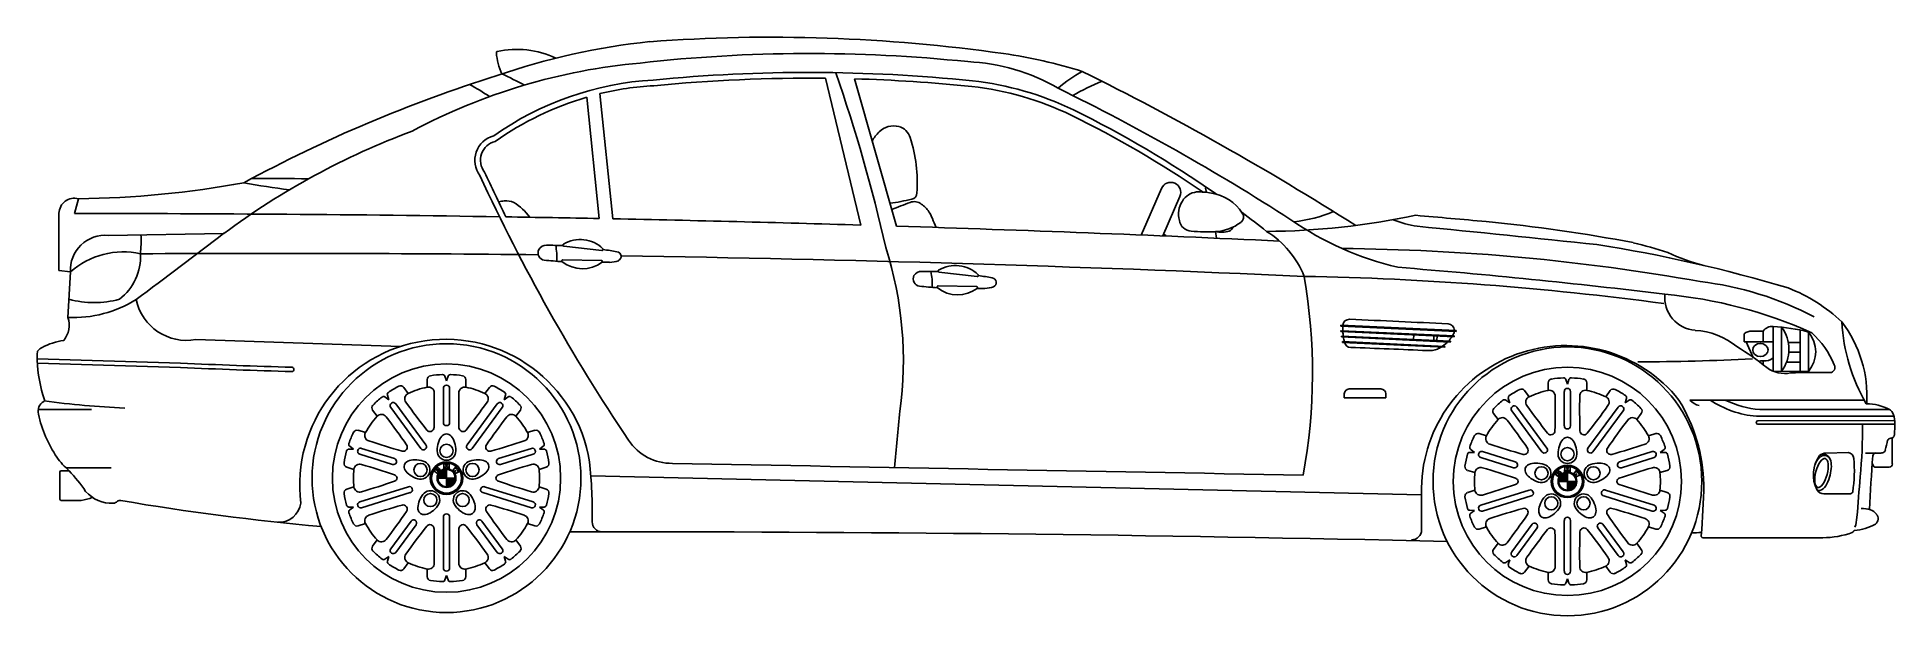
# Model space of a CAD drawing. Header units: millimetres. Extents: x -4049 to 866, y 0 to 1531.
import ezdxf

# ---------------------------------------------------------------- set-up
doc = ezdxf.new("R2010")
doc.units = ezdxf.units.MM
doc.layers.add('ceco.net 214', color=7, linetype='Continuous')

msp = doc.modelspace()

# ---------------------------------------------------------------- linework, layer by layer
at = {"layer": 'ceco.net 214'}
for p, q in [((-2559.9, 1381.2), (-2526, 1050.1)), ((-1963, 1422), (-1869.8, 1033.6)), ((-1886.5, 1420.5), (-1775.3, 1030.7)), ((-2594.5, 1372), (-2561.6, 1050.9)), ((-1074.3, 1130.5), (-1128, 1007.2)), ((-957.2, 1131.6), (-954.6, 1120)), ((-3950.4, 1064), (-3939.7, 1103.2)), ((-1025.2, 1109.1), (-1070.7, 1004.9)), ((-3991, 913.4), (-3991, 1065.2)), ((-3860.8, 1006.2), (-3555.1, 1011.3)), ((-931.1, 1016.2), (-928.2, 998.7)), ((-2556.1, 940.1), (-2657.9, 941.7)), ((-2554.4, 966.1), (-2655.5, 977.9)), ((-2534.1, 935.1), (-2554.2, 935.1)), ((-3960.9, 909.5), (-3991, 913.4)), ((-3960.9, 909.5), (-3967.2, 788.9)), ((-3960.9, 909.5), (-3960.9, 909.5)), ((-1561.6, 897.3), (-1662.7, 909.1)), ((-1563.3, 871.3), (-1665.1, 872.9)), ((-1541.3, 866.2), (-1561.4, 866.2)), ((-294.7, 752.3), (-599.2, 766.5)), ((-294.6, 754.6), (-599.1, 768.8)), ((-300, 738.1), (-599.1, 752)), ((-299.9, 740.4), (-599, 754.3)), ((-309.9, 724.2), (-597.7, 737.6)), ((-309.8, 726.5), (-597.6, 739.9)), ((-406.3, 743), (-406.9, 731)), ((-353.2, 740.6), (-353.8, 728.6)), ((-344.6, 740.2), (-345.2, 728.2)), ((467.7, 724.4), (467.7, 746.1)), ((488.5, 753.1), (517.9, 753.4)), ((517.9, 724.4), (517.9, 753.4)), ((544.2, 646.9), (544.2, 765.6)), ((566.4, 763.7), (566.4, 646.8)), ((616, 755.8), (616, 646.5)), ((637.6, 646.4), (637.6, 750.8)), ((-3628.9, 731), (-3087.2, 712.6)), ((-324.4, 710.5), (-594.8, 723.1)), ((-324.3, 712.8), (-594.7, 725.4)), ((544.2, 724.4), (467.7, 724.4)), ((491.7, 683.7), (473, 724.4)), ((616, 722.9), (584.5, 722.9)), ((616, 697), (585.6, 697)), ((-3669.5, 668.3), (-4048.7, 680)), ((-3669.5, 656.8), (-4048.1, 668.5)), ((517.9, 674.8), (517.8, 664.1)), ((637.6, 646.4), (544.2, 646.9)), ((616, 670.7), (579.5, 670.7)), ((-3067.2, 588.3), (-3079, 604.4)), ((-3016.7, 604.9), (-3016.7, 624.9)), ((-2973.9, 511.3), (-2973.9, 602.1)), ((-2965.7, 621.7), (-2969.8, 633.8)), ((-2965.7, 621.7), (-2961.7, 633.8)), ((-2957.6, 511.3), (-2957.6, 602.1)), ((-2914.8, 604.9), (-2914.8, 624.9)), ((-2864.3, 588.3), (-2852.4, 604.4)), ((-493.3, 600.2), (-577.5, 600.2)), ((-101.5, 579.7), (-113.3, 595.8)), ((-51, 596.3), (-51, 616.3)), ((-8.2, 502.6), (-8.2, 593.4)), ((0, 613), (-4, 625.1)), ((0, 613), (4, 625.1)), ((8.2, 502.6), (8.2, 593.4)), ((51, 596.3), (51, 616.3)), ((101.5, 579.7), (113.3, 595.8)), ((-3904.7, 546.2), (-4044, 546.2)), ((-3149.3, 528), (-3161.2, 544.1)), ((-3118.2, 571.6), (-3128.6, 579)), ((-3118.2, 571.6), (-3122.1, 583.8)), ((-3033.4, 442.5), (-3113.2, 551)), ((-3020.2, 452.1), (-3100, 560.7)), ((-2911.3, 452.1), (-2831.5, 560.7)), ((-2898.1, 442.5), (-2818.3, 551)), ((-2813.3, 571.6), (-2809.4, 583.8)), ((-2813.3, 571.6), (-2802.8, 579)), ((-2782.1, 528), (-2770.3, 544.1)), ((-590.5, 587.2), (-590.5, 576.8)), ((-590.5, 576.8), (-480.4, 576.8)), ((-480.4, 576.8), (-480.4, 587.2)), ((-152.5, 563), (-162.9, 570.4)), ((-152.5, 563), (-156.4, 575.2)), ((-67.6, 433.8), (-147.4, 542.4)), ((-54.4, 443.5), (-134.3, 552.1)), ((54.4, 443.5), (134.3, 552.1)), ((67.6, 433.8), (147.4, 542.4)), ((152.5, 563), (156.4, 575.2)), ((152.5, 563), (162.9, 570.4)), ((785.2, 570.8), (324, 570.8)), ((852.4, 545.5), (508.9, 545.8)), ((-183.6, 519.3), (-195.4, 535.4)), ((183.6, 519.3), (195.4, 535.4)), ((863.6, 527.8), (500, 528.1)), ((865.8, 516.6), (504.1, 516.1)), ((866.3, 507.1), (504.1, 506.6)), ((-3211.4, 441), (-3221.7, 448.5)), ((-3180.2, 484.7), (-3199.3, 490.7)), ((-3103.6, 415.9), (-3190.3, 443)), ((-2827.9, 415.9), (-2741.2, 443)), ((-2751.3, 484.7), (-2732.2, 490.7)), ((-2720.1, 441), (-2709.7, 448.5)), ((-214.5, 476.1), (-233.5, 482)), ((214.5, 476.1), (233.5, 482)), ((859.6, 470.6), (859.6, 401.8)), ((-3210.6, 387.4), (-3229.7, 393.4)), ((-3211.4, 441), (-3224.1, 440.8)), ((-3108.5, 400.3), (-3195.1, 427.4)), ((-2972.7, 402), (-2973.1, 389.7)), ((-2968.6, 402.4), (-2972.7, 402)), ((-2969.1, 390.3), (-2968.9, 395.3)), ((-2968.9, 395.3), (-2967.2, 390.2)), ((-2965.7, 394.1), (-2968.6, 402.4)), ((-2962.9, 402.4), (-2965.7, 394.1)), ((-2964.3, 390.2), (-2962.5, 395.3)), ((-2958.8, 402), (-2962.9, 402.4)), ((-2962.5, 395.3), (-2962.3, 390.3)), ((-2958.3, 389.7), (-2958.8, 402)), ((-2941.4, 394.2), (-2948.8, 384.5)), ((-2938.5, 391.5), (-2941.4, 394.2)), ((-2823, 400.3), (-2736.3, 427.4)), ((-2720.9, 387.4), (-2701.8, 393.4)), ((-2720.1, 441), (-2707.3, 440.8)), ((-245.7, 432.4), (-258.4, 432.1)), ((-245.7, 432.4), (-256, 439.9)), ((-142.7, 391.7), (-229.4, 418.8)), ((-137.9, 407.3), (-224.5, 434.4)), ((-6.9, 393.4), (-7.4, 381.1)), ((-2.9, 393.8), (-6.9, 393.4)), ((0, 385.4), (-2.9, 393.8)), ((2.9, 393.8), (0, 385.4)), ((6.9, 393.4), (2.9, 393.8)), ((7.4, 381.1), (6.9, 393.4)), ((137.9, 407.3), (224.5, 434.4)), ((142.7, 391.7), (229.4, 418.8)), ((245.7, 432.4), (256, 439.9)), ((245.7, 432.4), (258.4, 432.1)), ((742.4, 432.1), (683.6, 430.7)), ((830.5, 430.7), (788.7, 430.7)), ((806.7, 403.2), (810.7, 394.7)), ((851.4, 393.6), (812.5, 393.6)), ((-3988.7, 380.3), (-3988.7, 308.9)), ((-3985.2, 383.8), (-3964.3, 383.8)), ((-3853.2, 391.3), (-3972.3, 391.3)), ((-2993, 391.4), (-2999, 383.8)), ((-2999, 383.8), (-2989.4, 376.2)), ((-2994.2, 385.2), (-2991.9, 388.1)), ((-2992.7, 384), (-2994.2, 385.2)), ((-2990.4, 386.9), (-2992.7, 384)), ((-2988.1, 385.6), (-2990.6, 382.4)), ((-2990.6, 382.4), (-2989.1, 381.1)), ((-2989.4, 376.2), (-2983.1, 384)), ((-2989.1, 381.1), (-2986.6, 384.4)), ((-2988.6, 365.7), (-2965.7, 365.7)), ((-2988.6, 364.3), (-2942.8, 364.3)), ((-2988.4, 367.2), (-2965.7, 367.2)), ((-2988.2, 368.6), (-2965.7, 368.6)), ((-2987.9, 370), (-2965.7, 370)), ((-2987.5, 371.5), (-2965.7, 371.5)), ((-2986.9, 372.9), (-2965.7, 372.9)), ((-2986.3, 374.3), (-2965.7, 374.3)), ((-2985.5, 375.8), (-2965.7, 375.8)), ((-2984.6, 377.2), (-2965.7, 377.2)), ((-2983.6, 378.6), (-2965.7, 378.6)), ((-2982.3, 380.1), (-2965.7, 380.1)), ((-2980.8, 381.5), (-2965.7, 381.5)), ((-2979, 382.9), (-2965.7, 382.9)), ((-2976.7, 384.4), (-2965.7, 384.4)), ((-2973.6, 385.8), (-2965.7, 385.8)), ((-2973.1, 389.7), (-2969.1, 390.3)), ((-2967.2, 390.2), (-2964.3, 390.2)), ((-2965.7, 387.2), (-2965.7, 341.4)), ((-2965.7, 362.9), (-2942.9, 362.9)), ((-2965.7, 361.4), (-2943, 361.4)), ((-2965.7, 360), (-2943.3, 360)), ((-2965.7, 358.6), (-2943.6, 358.6)), ((-2965.7, 357.1), (-2944, 357.1)), ((-2965.7, 355.7), (-2944.5, 355.7)), ((-2965.7, 354.3), (-2945.2, 354.3)), ((-2965.7, 352.8), (-2945.9, 352.8)), ((-2965.7, 351.4), (-2946.8, 351.4)), ((-2965.7, 350), (-2947.9, 350)), ((-2965.7, 348.5), (-2949.1, 348.5)), ((-2965.7, 347.1), (-2950.6, 347.1)), ((-2965.7, 345.7), (-2952.4, 345.7)), ((-2965.7, 344.2), (-2954.7, 344.2)), ((-2962.3, 390.3), (-2958.3, 389.7)), ((-2948.8, 384.5), (-2946.1, 382)), ((-2946.1, 382), (-2940.4, 384.6)), ((-2940.4, 384.6), (-2944.2, 379.6)), ((-2944.2, 379.6), (-2942.3, 376.4)), ((-2942.3, 376.4), (-2931.3, 381.5)), ((-2941.4, 387.8), (-2938.5, 391.5)), ((-2936.8, 389.9), (-2941.4, 387.8)), ((-2937.5, 382.9), (-2934.4, 386.9)), ((-2933.2, 384.9), (-2937.5, 382.9)), ((-2934.4, 386.9), (-2936.8, 389.9)), ((-2931.3, 381.5), (-2933.2, 384.9)), ((-2583.8, 370), (-386, 320.5)), ((-244.9, 378.8), (-263.9, 384.7)), ((-27.2, 382.7), (-33.2, 375.2)), ((-33.2, 375.2), (-23.7, 367.5)), ((-28.5, 376.6), (-26.2, 379.4)), ((-26.9, 375.4), (-28.5, 376.6)), ((-24.6, 378.2), (-26.9, 375.4)), ((-22.3, 376.9), (-24.9, 373.7)), ((-24.9, 373.7), (-23.4, 372.5)), ((-23.7, 367.5), (-17.4, 375.4)), ((-23.4, 372.5), (-20.8, 375.7)), ((-22.9, 355.6), (22.9, 355.6)), ((-22.8, 357.1), (0, 357.1)), ((-22.7, 358.5), (0, 358.5)), ((-22.5, 359.9), (0, 359.9)), ((-22.2, 361.4), (0, 361.4)), ((-21.7, 362.8), (0, 362.8)), ((-21.2, 364.2), (0, 364.2)), ((-20.6, 365.7), (0, 365.7)), ((-19.8, 367.1), (0, 367.1)), ((-18.9, 368.5), (0, 368.5)), ((-17.8, 370), (0, 370)), ((-16.6, 371.4), (0, 371.4)), ((-15.1, 372.8), (0, 372.8)), ((-13.3, 374.3), (0, 374.3)), ((-11, 375.7), (0, 375.7)), ((-7.9, 377.1), (0, 377.1)), ((-7.4, 381.1), (-3.4, 381.6)), ((-3.4, 381.6), (-3.2, 386.6)), ((-3.2, 386.6), (-1.4, 381.6)), ((-1.4, 381.6), (1.4, 381.6)), ((0, 378.5), (0, 332.8)), ((0, 354.2), (22.8, 354.2)), ((0, 352.8), (22.7, 352.8)), ((0, 351.3), (22.5, 351.3)), ((0, 349.9), (22.2, 349.9)), ((0, 348.5), (21.7, 348.5)), ((0, 347), (21.2, 347)), ((0, 345.6), (20.6, 345.6)), ((0, 344.2), (19.8, 344.2)), ((1.4, 381.6), (3.2, 386.6)), ((3.2, 386.6), (3.4, 381.6)), ((3.4, 381.6), (7.4, 381.1)), ((24.3, 385.5), (16.9, 375.8)), ((16.9, 375.8), (19.6, 373.3)), ((19.6, 373.3), (25.3, 375.9)), ((25.3, 375.9), (21.5, 371)), ((21.5, 371), (23.4, 367.8)), ((23.4, 367.8), (34.5, 372.8)), ((27.2, 382.9), (24.3, 385.5)), ((24.4, 379.1), (27.2, 382.9)), ((28.9, 381.2), (24.4, 379.1)), ((28.2, 374.3), (31.3, 378.3)), ((32.5, 376.2), (28.2, 374.3)), ((31.3, 378.3), (28.9, 381.2)), ((34.5, 372.8), (32.5, 376.2)), ((244.9, 378.8), (263.9, 384.7)), ((-3932.6, 305.4), (-3985.2, 305.4)), ((-3210.6, 341.2), (-3229.7, 335.2)), ((-3066.5, 341.4), (-3195.1, 301.2)), ((-3061.6, 325.8), (-3190.3, 285.6)), ((-2965.7, 342.8), (-2957.9, 342.8)), ((-2869.8, 325.8), (-2741.2, 285.6)), ((-2864.9, 341.4), (-2736.3, 301.2)), ((-2720.9, 341.2), (-2701.8, 335.2)), ((-386, 323), (-386, 227.2)), ((-244.9, 332.5), (-263.9, 326.6)), ((-100.8, 332.7), (-229.4, 292.5)), ((-95.9, 317.1), (-224.5, 276.9)), ((0, 342.7), (18.9, 342.7)), ((0, 341.3), (17.8, 341.3)), ((0, 339.9), (16.6, 339.9)), ((0, 338.4), (15.1, 338.4)), ((0, 337), (13.3, 337)), ((0, 335.6), (11, 335.6)), ((0, 334.1), (7.9, 334.1)), ((95.9, 317.1), (224.5, 276.9)), ((100.8, 332.7), (229.4, 292.5)), ((244.9, 332.5), (263.9, 326.6)), ((748.6, 322.8), (678.4, 322.8)), ((-3211.4, 287.5), (-3224.1, 287.8)), ((-3211.4, 287.5), (-3221.7, 280.1)), ((-3059.4, 250.7), (-3113.2, 177.6)), ((-2973.9, 261.3), (-2973.9, 126.5)), ((-2957.6, 261.3), (-2957.6, 126.5)), ((-2872.1, 250.7), (-2818.3, 177.6)), ((-2720.1, 287.5), (-2707.3, 287.8)), ((-2720.1, 287.5), (-2709.7, 280.1)), ((-245.7, 278.9), (-258.4, 279.1)), ((-245.7, 278.9), (-256, 271.4)), ((-8.2, 252.6), (-8.2, 117.9)), ((8.2, 252.6), (8.2, 117.9)), ((245.7, 278.9), (258.4, 279.1)), ((245.7, 278.9), (256, 271.4)), ((-3180.2, 243.9), (-3199.3, 237.9)), ((-3149.3, 200.6), (-3161.2, 184.5)), ((-3046.2, 241), (-3100, 167.9)), ((-2885.2, 241), (-2831.5, 167.9)), ((-2782.1, 200.6), (-2770.3, 184.5)), ((-2751.3, 243.9), (-2732.2, 237.9)), ((-214.5, 235.2), (-233.5, 229.3)), ((-93.7, 242.1), (-147.4, 168.9)), ((-80.5, 232.4), (-134.3, 159.2)), ((80.5, 232.4), (134.3, 159.2)), ((93.7, 242.1), (147.4, 168.9)), ((214.5, 235.2), (233.5, 229.3)), ((358.8, 206.4), (675.7, 206.4)), ((-3118.2, 156.9), (-3128.6, 149.6)), ((-3118.2, 156.9), (-3122.1, 144.8)), ((-2813.3, 156.9), (-2802.8, 149.6)), ((-2813.3, 156.9), (-2809.4, 144.8)), ((-183.6, 192), (-195.4, 175.9)), ((-152.5, 148.3), (-162.9, 140.9)), ((-152.5, 148.3), (-156.4, 136.1)), ((152.5, 148.3), (156.4, 136.1)), ((152.5, 148.3), (162.9, 140.9)), ((183.6, 192), (195.4, 175.9)), ((-3067.2, 140.2), (-3079, 124.1)), ((-3016.7, 123.7), (-3016.7, 103.7)), ((-2965.7, 106.9), (-2969.8, 94.8)), ((-2965.7, 106.9), (-2961.7, 94.8)), ((-2914.8, 123.7), (-2914.8, 103.7)), ((-2864.3, 140.2), (-2852.4, 124.1)), ((-101.5, 131.6), (-113.3, 115.5)), ((-51, 115), (-51, 95)), ((51, 115), (51, 95)), ((101.5, 131.6), (113.3, 115.5)), ((0, 98.3), (-4, 86.2)), ((0, 98.3), (4, 86.2))]:
    msp.add_line(p, q, dxfattribs=at)
for centre, radius in [((-2965.7, 364.3), 355.6), ((0, 355.6), 355.6), ((-2965.7, 364.3), 302), ((0, 355.6), 302), ((-2965.7, 436.4), 17.4), ((0, 427.7), 17.4), ((-3034.5, 385.8), 17.4), ((-2965.7, 364.3), 43), ((-2965.7, 364.3), 39.7), ((-2896.9, 385.8), 17.4), ((-68.8, 377.1), 17.4), ((0, 355.6), 43), ((0, 355.6), 39.7), ((68.8, 377.1), 17.4), ((-2965.7, 364.3), 24.8), ((-2965.7, 364.3), 22.9), ((0, 355.6), 24.8), ((0, 355.6), 22.9), ((-3008.4, 306.2), 17.4), ((-2923, 306.2), 17.4), ((-42.7, 297.6), 17.4), ((42.7, 297.6), 17.4)]:
    msp.add_circle(centre, radius, dxfattribs=at)
for centre, radius, start, end in [((-2105.5, -2842.3), 4372.9, 81.9315, 94.2238), ((-2831.2, 1490), 2.59, 102.6772, 184.2876), ((-2667.3, 1502.3), 166.9, 184.2876, 204.3768), ((-2245.6, -257.5), 1785.6, 95.8497, 109.1629), ((-2779.3, 1259.2), 239.1, 64.6091, 102.6772), ((-2003.6, -2536.8), 4024.3, 84.0529, 96.4222), ((-1689.4, 134.6), 1367.2, 72.7413, 81.6869), ((-1695.5, -2190.1), 3793.4, 107.4296, 118.4367), ((-2312.9, -106.2), 1574.8, 95.1306, 118.1676), ((-3251.1, 483.7), 1043.2, 61.8917, 65.5504), ((-2007.2, -2801.4), 4238.7, 84.139, 95.5704), ((-6092.3, 0), 4398, 12.7981, 19.067), ((-1610.6, 942.9), 523.5, 59.8382, 87.3762), ((-1133.7, 1157.8), 319.7, 117.9845, 131.9697), ((-4772.1, -5597.5), 7854.7, 57.57288, 63.63373), ((-3196.5, 868.9), 610.8, 55.6829, 61.4517), ((-2372.9, 609.8), 808.8, 93.2427, 125.3434), ((-2372.9, 609.8), 793.8, 93.2427, 103.6244), ((-2007.2, -2801.4), 4223.6, 89.3998, 95.5704), ((-2007.2, -2801.4), 4223.6, 84.139, 88.3625), ((-1665.7, 594.1), 811.1, 64.2305, 83.6536), ((-1665.7, 594.1), 826.2, 64.2305, 83.6536), ((-3993.8, -4009.9), 6018.4, 57.17962, 63.9154), ((-1000.4, 841.3), 617.5, 111.9596, 119.9434), ((-2360, 576.1), 829.7, 106.4202, 125.0984), ((-2602.4, -1288.6), 2929, 55.1755, 63.7402), ((-2359.1, -597.2), 2004.4, 110.3545, 126.6101), ((-1771.2, 1223.2), 75.5, 131.3795, 154.6624), ((-1782.9, 1242.9), 53.2, 74.3849, 135.9932), ((-1779.3, 1254.1), 41.4, 15.1363, 74.8883), ((-2602.4, -1288.6), 2913.9, 55.7784, 63.7402), ((-2824.3, 1205), 66.6, 104.3782, 217.3348), ((-2824.3, 1205), 51.6, 104.3782, 217.3348), ((-2091.7, 1147.4), 371.5, 355.5537, 18.4433), ((-3974.4, 3742.1), 2639.2, 270.7536, 280.3141), ((-3186.1, 2784.6), 1669.1, 259.0946, 263.279), ((-3505.5, -23617.5), 24774.3, 89.59491, 89.9433), ((1647.8, 3246.3), 4980.9, 204.7041, 213.9529), ((4770.4, 4756.7), 8434.5, 205.13785, 206.02995), ((-1049.7, 1119.8), 26.7, 336.4568, 156.4568), ((-954.5, 1132.2), 2.75, 135.5414, 192.3696), ((-3950.4, 1064), 40.6, 74.6011, 178.307), ((-2807.7, 1027.8), 70, 94.269, 106.6889), ((-2809.3, 1039.9), 57.8, 68.1023, 93.5807), ((-2858.5, 975.6), 137.5, 34.8712, 59.0331), ((-1905.2, 1858.3), 775.4, 278.3557, 282.686), ((-1441, 241.9), 902, 109.2769, 112.6126), ((-1727.6, 1067.2), 28.5, 50.6704, 113.0763), ((-1739.1, 1119), 17.8, 283.7973, 358.7209), ((-1758.7, 1020.2), 84.7, 35.1521, 54.5296), ((-966.7, 1062.7), 62.3, 146.6075, 195.7014), ((-975.5, 1071.3), 50.2, 96.4475, 149.2925), ((-977.9, 910), 211.3, 80.2407, 90.8805), ((-958.4, 1003.2), 116.1, 32.2079, 81.9162), ((-3895.9, -66386.5), 67450.6, 89.090629, 90.046291), ((-3895.9, -66386.5), 67450.6, 88.86649, 89.07626), ((-3895.9, -66386.5), 67450.6, 88.278614, 88.836189), ((-1752.7, 1025), 77, 19.856, 34.833), ((-1237.5, 1230.6), 477.7, 202.0703, 205.1871), ((-993.2, 1051.3), 33.9, 189.2355, 266.5862), ((-937.7, 1136.7), 120.7, 273.1213, 307.4029), ((-874.4, 1055.1), 17.4, 305.2453, 35.2094), ((-2602.4, -1288.6), 2929, 51.9214, 53.5198), ((-804.9, 2947.7), 1930.7, 270.2648, 282.0615), ((-259.7, 1727.9), 827.9, 235.2281, 256.7812), ((-772.7, 1447.5), 408.4, 276.9336, 292.1646), ((-367.7, 1263.5), 234.9, 246.6325, 262.7428), ((25332, 290883.9), 290964.6, 264.926017, 264.962842), ((-653.1, -3384.3), 4449, 79.2819, 84.3519), ((-3869.1, 914.6), 92, 84.851, 183.1752), ((-19638.8, 22082.8), 26508.3, 306.72648, 307.35601), ((-4153.5, 993.4), 379.7, 354.6043, 2.1544), ((-2654.7, 980.8), 2.95, 125.8598, 253.3727), ((-2612, 909.6), 85.9, 45.5776, 121.1097), ((-3895.9, -66386.5), 67450.6, 87.336595, 88.198298), ((-1069.8, 1000.3), 8.63, 55.7519, 84.4407), ((-1230.8, 763), 295.4, 54.8206, 55.8442), ((-951.8, 1633.1), 617.3, 265.9717, 271.9242), ((-915.7, 1079.4), 65, 256.3043, 288.6975), ((-904.1, 1037.7), 22, 294.813, 335.341), ((-926.6, 807), 247.3, 21.581, 58.1206), ((-8322.3, -79306.5), 80726.9, 84.027115, 84.366195), ((-119.7, -206.1), 1228.8, 71.7374, 76.1557), ((-3820.9, 751.7), 211, 77.5463, 131.586), ((-3917.1, 950.4), 141.9, 307.3105, 2.9537), ((-3400.4, -59093.4), 60052.2, 89.353601, 90.357829), ((-2702.4, 960.2), 21.2, 155.8139, 205.9118), ((-2702.2, 957.5), 22.6, 86.9695, 149.6755), ((-2705.3, 958.8), 18, 205.9118, 263.6744), ((-2600, 1908.3), 973.3, 263.6744, 266.4869), ((-2691.5, 78.1), 902, 87.8257, 90.6005), ((-2858.4, 944.2), 185, 358.0241, 11.1567), ((-2657.4, 938.8), 2.95, 99.0883, 226.6011), ((-2605.8, 1003.8), 85.9, 231.3512, 306.8833), ((-2556.3, 937.2), 2.95, 313.3989, 86.3196), ((-2554.2, 969.1), 2.95, 266.1413, 39.0621), ((-2691.5, 78.1), 902, 78.6936, 81.0506), ((-2535.2, 1003.1), 68.1, 270.9535, 290.7978), ((-2515.9, 950.6), 12.1, 293.8399, 84.0701), ((-3400.4, -59093.4), 60052.2, 87.419504, 89.144681), ((-2739.3, 675), 982.4, 352.2081, 17.7369), ((-638.3, -4667.9), 5639.6, 79.8928, 89.5736), ((-523.9, -2838.3), 3867.6, 73.3573, 81.0479), ((522.3, 1528.3), 622.9, 245.6386, 254.9777), ((-1709.6, 891.4), 21.2, 155.8139, 205.9118), ((-1709.4, 888.6), 22.6, 86.9695, 149.6755), ((-1698.7, 9.2), 902, 87.8257, 90.6005), ((-1865.6, 875.3), 185, 358.0241, 11.1567), ((-1661.9, 911.9), 2.95, 125.8598, 253.3727), ((-1619.2, 840.7), 85.9, 45.5776, 121.1097), ((-1561.4, 900.2), 2.95, 266.1413, 39.0621), ((-1698.7, 9.2), 902, 78.6936, 81.0506), ((-1523.1, 881.7), 12.1, 293.8399, 84.0701), ((-2154.9, 642.5), 1480.4, 349.484, 9.9373), ((-841.6, -7360.2), 8259.4, 82.36752, 88.99437), ((-1759.1, -15618.7), 16592.4, 83.0182, 85.47113), ((-3955.5, 1110.9), 322.2, 267.9191, 301.5523), ((-3898.2, 1082.1), 253.6, 254.798, 285.3335), ((-3654, 864.5), 135.8, 191.9663, 280.6582), ((-1712.4, 890), 18, 205.9118, 263.6744), ((-1607.2, 1839.4), 973.3, 263.6744, 266.4869), ((-1664.6, 870), 2.95, 99.0883, 226.6011), ((-1613, 934.9), 85.9, 231.3512, 306.8833), ((-1563.5, 868.3), 2.95, 313.3989, 86.3196), ((-1542.4, 934.3), 68.1, 270.9535, 290.7978), ((344.5, 842.2), 87.2, 174.3923, 265.8805), ((147.2, -362.6), 1218.3, 65.8106, 84.7958), ((248.6, 18.9), 871.4, 62.3365, 83.2265), ((433.8, 472.5), 422.3, 46.2223, 69.1918), ((-4029.6, 769), 65.5, 321.5966, 17.6978), ((-598, 767.6), 1.63, 132.1693, 222.5073), ((-597.9, 753.1), 1.63, 132.1693, 222.5073), ((-596.5, 738.7), 1.63, 132.1693, 222.5073), ((-445.6, 761.2), 149, 178.0668, 182.7335), ((-577.1, 766.9), 17.4, 87.6069, 174.5364), ((-445.6, 761.2), 149, 183.6292, 188.3027), ((-445.6, 761.2), 149, 189.2117, 193.9792), ((-1738.4, -27020.8), 27829.4, 87.06962, 87.60693), ((-316.6, 754.8), 17.4, 0.1402, 87.0696), ((-380.6, 786.1), 88.6, 317.9498, 327.4049), ((-380.6, 786.1), 88.6, 329.1195, 333.9158), ((-316.6, 754.8), 17.4, 333.9158, 352.4939), ((-301.1, 739.3), 1.63, 312.1693, 42.5073), ((-295.8, 753.5), 1.63, 312.1693, 42.5073), ((327.3, 566), 189.5, 50.5153, 86.6803), ((488, 720.5), 32.7, 89.1837, 128.3576), ((543, 733.6), 32, 87.7694, 141.7742), ((511.2, 254.3), 512.3, 75.7194, 86.305), ((487.9, 705.6), 98.1, 323.1457, 36.1911), ((577.5, 698.6), 79.6, 319.0132, 40.9868), ((488.7, 576), 234, 22.1037, 47.6175), ((1201.1, 802), 475.8, 182.9585, 210.4145), ((469.5, 581), 323, 356.4606, 37.4506), ((-3903.8, 685.9), 144.9, 175.1919, 183.7222), ((-4042.7, 697.4), 5.61, 137.0307, 174.3323), ((-4013.4, 670.2), 45.6, 119.5306, 137.0307), ((-3953.6, 552.2), 177.8, 97.9792, 117.5653), ((-2968.2, 345.4), 386, 9.269, 187.0109), ((-593.6, 724.2), 1.63, 132.1693, 222.5073), ((-572.8, 727.3), 17.4, 194.9065, 267.8644), ((-1610.1, -27089.3), 27818.6, 87.4461, 87.8644), ((-3.9, 332.7), 382.2, 38.5412, 181.4463), ((-365.1, 758.5), 57.1, 264.4715, 292.33), ((-380.6, 786.1), 88.6, 294.8275, 302.0061), ((-380.6, 786.1), 88.6, 304.5591, 315.9828), ((-325.5, 711.7), 1.63, 312.1693, 42.5073), ((-311, 725.4), 1.63, 312.1693, 42.5073), ((123.3, 165.8), 635.6, 50.5385, 59.2998), ((-3680.7, 688.8), 368, 181.9204, 198.572), ((-2731, 22179.6), 21531.8, 267.50205, 268.28868), ((-2731, 22168.1), 21531.8, 267.50205, 268.28868), ((-3375.2, 651.7), 5.85, 281.4858, 78.5142), ((173, 7331.4), 6659.5, 270.11654, 272.72477), ((522.7, 607.7), 67.3, 94.1188, 104.1155), ((523.1, 705.5), 31.1, 260.3364, 312.7263), ((574.8, 721.6), 80.6, 233.8528, 281.3087), ((666.3, -1649.6), 2293.4, 89.2891, 91.8916), ((694.8, 656.6), 13, 269.9188, 34.5379), ((-3116, 585.8), 6.44, 124.1497, 197.8271), ((-2965.7, 364.3), 274.1, 117.4551, 124.1497), ((-3087.3, 598.3), 10.3, 36.3242, 117.4551), ((-2965.7, 364.3), 246, 101.9591, 114.3651), ((-3006.4, 624.9), 10.3, 98.8691, 180), ((-3013.8, 589.6), 15.6, 359.9953, 100.5781), ((-2965.7, 364.3), 274.1, 92.1745, 98.8691), ((-2975.9, 631.7), 6.44, 18.4972, 92.1745), ((-2965.7, 602.1), 8.18, 0, 180), ((-2955.6, 631.7), 6.44, 87.8255, 161.5028), ((-2965.7, 364.3), 274.1, 81.1309, 87.8255), ((-2917.6, 589.6), 15.6, 79.4219, 180.0047), ((-2925.1, 624.9), 10.3, 0, 81.1309), ((-2965.7, 364.3), 246, 65.6349, 78.0409), ((-2844.1, 598.3), 10.3, 62.5449, 143.6758), ((-2965.7, 364.3), 274.1, 55.8503, 62.5449), ((-2815.5, 585.8), 6.44, 342.1729, 55.8503), ((-577.5, 587.2), 12.9, 90, 180), ((-493.3, 587.2), 12.9, 0, 90), ((0, 355.6), 274.1, 117.4551, 124.1497), ((-121.6, 589.7), 10.3, 36.3242, 117.4551), ((0, 355.6), 246, 101.9591, 114.3651), ((-40.7, 616.3), 10.3, 98.8691, 180), ((-48.1, 581), 15.6, 359.9953, 100.5781), ((0, 355.6), 274.1, 92.1745, 98.8691), ((-10.2, 623.1), 6.44, 18.4972, 92.1745), ((0, 593.4), 8.18, 0, 180), ((10.2, 623.1), 6.44, 87.8255, 161.5028), ((0, 355.6), 274.1, 81.1309, 87.8255), ((48.1, 581), 15.6, 79.4219, 180.0047), ((40.7, 616.3), 10.3, 0, 81.1309), ((0, 355.6), 246, 65.6349, 78.0409), ((121.6, 589.7), 10.3, 62.5449, 143.6758), ((0, 355.6), 274.1, 55.8503, 62.5449), ((-4016, 541), 30.4, 120.1559, 194.5085), ((-4032.8, 570.4), 3.48, 295.9438, 19.9113), ((-3698.2, 3103.2), 2556.4, 262.5445, 267.3329), ((-3152.9, 550.2), 10.3, 135.1934, 216.3242), ((-2965.7, 364.3), 274.1, 128.4988, 135.1934), ((-3132.3, 573.7), 6.44, 54.8214, 128.4988), ((-3106.6, 555.9), 8.18, 36.3242, 216.3242), ((-3060.4, 574.3), 15.6, 115.7462, 216.3289), ((-1383, 1765.5), 2072.9, 215.3851, 217.9242), ((-5070.9, 555.6), 2072.9, 358.4001, 0.9391), ((-860.6, 555.6), 2072.9, 179.0609, 181.5999), ((-4548.5, 1765.5), 2072.9, 322.0758, 324.6149), ((-2871, 574.3), 15.6, 323.6711, 64.2538), ((-2824.9, 555.9), 8.18, 323.6758, 143.6758), ((-2799.1, 573.7), 6.44, 51.5012, 125.1786), ((-2965.7, 364.3), 274.1, 44.8066, 51.5012), ((-2778.6, 550.2), 10.3, 323.6758, 44.8066), ((18201.5, -1507.6), 20072.4, 174.13996, 174.56921), ((-187.1, 541.5), 10.3, 135.1934, 216.3242), ((0, 355.6), 274.1, 128.4988, 135.1934), ((-166.6, 565.1), 6.44, 54.8214, 128.4988), ((-150.2, 577.1), 6.44, 124.1497, 197.8271), ((-140.9, 547.2), 8.18, 36.3242, 216.3242), ((-94.7, 565.7), 15.6, 115.7462, 216.3289), ((1582.7, 1756.8), 2072.9, 215.3851, 217.9242), ((-2105.2, 547), 2072.9, 358.4001, 0.9391), ((2105.2, 547), 2072.9, 179.0609, 181.5999), ((-1582.7, 1756.8), 2072.9, 322.0758, 324.6149), ((94.7, 565.7), 15.6, 323.6711, 64.2538), ((140.9, 547.2), 8.18, 323.6758, 143.6758), ((150.2, 577.1), 6.44, 342.1729, 55.8503), ((166.6, 565.1), 6.44, 51.5012, 125.1786), ((0, 355.6), 274.1, 44.8066, 51.5012), ((187.1, 541.5), 10.3, 323.6758, 44.8066), ((-86.2, 337.3), 447.1, 1.3065, 31.4925), ((361.1, 604.4), 50.1, 222.1249, 255.1071), ((519.9, 781.5), 254.2, 235.9914, 265.507), ((528.8, 799.2), 254.2, 243.9639, 265.507), ((789.9, 428), 133.1, 61.9806, 89.6124), ((842.4, 527.4), 20.6, 30.4632, 61.0483), ((-3734.1, 599.7), 318.3, 192.022, 214.4854), ((-2965.7, 364.3), 246, 138.2834, 150.6894), ((-3138, 517.3), 15.6, 36.3196, 136.9023), ((-4775.2, -728.6), 2072.9, 34.7243, 37.2634), ((-3009.7, 498.2), 10.9, 218.8621, 357.4621), ((-2965.7, 511.3), 8.18, 180, 0), ((-2921.8, 498.2), 10.9, 182.5379, 321.1379), ((-1156.3, -728.6), 2072.9, 142.7366, 145.2757), ((-2793.5, 517.3), 15.6, 43.0977, 143.6804), ((-2965.7, 364.3), 246, 29.3106, 41.7166), ((0, 355.6), 246, 138.2834, 150.6894), ((-172.2, 508.7), 15.6, 36.3196, 136.9023), ((-1809.4, -737.2), 2072.9, 34.7243, 37.2634), ((0, 502.6), 8.18, 180, 0), ((1809.4, -737.2), 2072.9, 142.7366, 145.2757), ((172.2, 508.7), 15.6, 43.0977, 143.6804), ((0, 355.6), 246, 29.3106, 41.7166), ((504.1, 511.4), 4.76, 90, 270), ((-456.5, 494.6), 1237.3, 354.1255, 0.573), ((783.5, 506.2), 83, 5.2826, 22.5006), ((568.9, 505.5), 297.4, 354.6081, 1.6032), ((-3218, 453.7), 6.44, 160.4739, 234.1513), ((-2965.7, 364.3), 274.1, 153.7793, 160.4739), ((-3202.3, 480.8), 10.3, 72.6485, 153.7793), ((-3192.7, 435.2), 8.18, 72.6485, 252.6485), ((-3166.5, 477.4), 15.6, 152.0704, 252.6531), ((-2520.5, 2430.7), 2072.9, 251.7094, 254.2484), ((-3080.5, 446.2), 10.9, 255.1864, 33.7863), ((-3026.8, 447.3), 8.18, 216.3242, 36.3242), ((-2904.7, 447.3), 8.18, 143.6758, 323.6758), ((-2851, 446.2), 10.9, 146.2137, 284.8136), ((-3410.9, 2430.7), 2072.9, 285.7516, 288.2906), ((-2765, 477.4), 15.6, 287.3469, 27.9296), ((-2738.8, 435.2), 8.18, 287.3515, 107.3515), ((-2729.1, 480.8), 10.3, 26.2207, 107.3515), ((-2965.7, 364.3), 274.1, 19.5261, 26.2207), ((-2713.5, 453.7), 6.44, 305.8487, 19.5261), ((-2370.4, 539.1), 135.8, 213.3834, 271.1008), ((-252.2, 445.1), 6.44, 160.4739, 234.1513), ((0, 355.6), 274.1, 153.7793, 160.4739), ((-236.6, 472.2), 10.3, 72.6485, 153.7793), ((-200.7, 468.8), 15.6, 152.0704, 252.6531), ((445.2, 2422.1), 2072.9, 251.7094, 254.2484), ((-114.8, 437.5), 10.9, 255.1864, 33.7863), ((-61, 438.7), 8.18, 216.3242, 36.3242), ((-43.9, 489.6), 10.9, 218.8621, 357.4621), ((43.9, 489.6), 10.9, 182.5379, 321.1379), ((61, 438.7), 8.18, 143.6758, 323.6758), ((114.8, 437.5), 10.9, 146.2137, 284.8136), ((-445.2, 2422.1), 2072.9, 285.7516, 288.2906), ((200.7, 468.8), 15.6, 287.3469, 27.9296), ((236.6, 472.2), 10.3, 26.2207, 107.3515), ((0, 355.6), 274.1, 19.5261, 26.2207), ((252.2, 445.1), 6.44, 305.8487, 19.5261), ((-460.5, 758.3), 1340.3, 346.193, 347.349), ((856.4, 459), 10.7, 96.0878, 148.0275), ((854.6, 484.9), 15.2, 271.6087, 287.9887), ((856.7, 478.3), 8.24, 287.9887, 354.6081), ((-3823.4, 543.1), 212.7, 215.5295, 228.4998), ((-3226.6, 403.2), 10.3, 171.5176, 252.6485), ((-2965.7, 364.3), 274.1, 164.823, 171.5176), ((-3224, 434.4), 6.44, 91.1456, 164.823), ((-3195.1, 385.6), 15.6, 72.6438, 173.2265), ((-3776.2, -1588), 2072.9, 71.0486, 73.5876), ((-3106, 408.1), 8.18, 252.6485, 72.6485), ((-3034.5, 385.8), 24.7, 252.6485, 72.6485), ((-2965.7, 436.4), 24.7, 180, 0), ((-2896.9, 385.8), 24.7, 107.3515, 287.3515), ((-2825.4, 408.1), 8.18, 107.3515, 287.3515), ((-2155.3, -1588), 2072.9, 106.4124, 108.9514), ((-2736.3, 385.6), 15.6, 6.7735, 107.3562), ((-2707.4, 434.4), 6.44, 15.177, 88.8544), ((-2704.9, 403.2), 10.3, 287.3515, 8.4824), ((-2965.7, 364.3), 274.1, 8.4824, 15.177), ((-3906.9, 267.8), 1327, 359.167, 6.0454), ((20029.5, 1158627), 1158440.2, 268.8921707, 268.9747095), ((-260.9, 394.6), 10.3, 171.5176, 252.6485), ((0, 355.6), 274.1, 164.823, 171.5176), ((-258.3, 425.7), 6.44, 91.1456, 164.823), ((-227, 426.6), 8.18, 72.6485, 252.6485), ((-140.3, 399.5), 8.18, 252.6485, 72.6485), ((-68.8, 377.1), 24.7, 252.6485, 72.6485), ((0, 427.7), 24.7, 180, 0), ((68.8, 377.1), 24.7, 107.3515, 287.3515), ((140.3, 399.5), 8.18, 107.3515, 287.3515), ((227, 426.6), 8.18, 287.3515, 107.3515), ((258.3, 425.7), 6.44, 15.177, 88.8544), ((260.9, 394.6), 10.3, 287.3515, 8.4824), ((0, 355.6), 274.1, 8.4824, 15.177), ((736.5, 373.2), 85.9, 143.8921, 207.2521), ((684.4, 405.6), 25.1, 91.7861, 133.5128), ((676, 408.6), 19.2, 26.1115, 102.6061), ((741.1, 415.4), 16.7, 3.7836, 85.551), ((382.1, 385.3), 377, 351.2626, 4.7512), ((4508.6, 128.1), 3712.3, 175.4408, 177.6413), ((816.3, 422.5), 8.24, 90, 175.3716), ((812.5, 395.6), 2.06, 205.2106, 270), ((831.6, 440.4), 9.7, 263.6194, 348.412), ((851.4, 401.8), 8.24, 270, 0), ((-3985.2, 380.3), 3.48, 90, 180), ((-4327.5, 48), 494.7, 34.6578, 42.7639), ((-2965.7, 364.3), 246, 174.6076, 180), ((-2965.7, 364.3), 246, 180, 185.3924), ((-3776.2, 2316.6), 2072.9, 286.4124, 288.9514), ((-3106.7, 362.3), 10.9, 26.6618, 70.1106), ((-3106.7, 366.3), 10.9, 289.8894, 333.3382), ((-3102.7, 364.3), 6.44, 333.3382, 26.6618), ((-2990.4, 389.4), 3.24, 3.5411, 141.5977), ((-2991.1, 387.5), 0.965, 321.6974, 142.4623), ((-2987.3, 385), 0.965, 321.3189, 141.8384), ((-2985.9, 386.2), 3.55, 321.3183, 111.5293), ((-2828.7, 364.3), 6.44, 153.3382, 206.6618), ((-2824.8, 362.3), 10.9, 109.8894, 153.3382), ((-2824.8, 366.3), 10.9, 206.6618, 250.1106), ((-2155.3, 2316.6), 2072.9, 251.0486, 253.5876), ((-2965.7, 364.3), 246, 0, 5.3924), ((-2965.7, 364.3), 246, 354.6076, 0), ((0, 355.6), 246, 174.6076, 180), ((0, 355.6), 246, 180, 185.3924), ((-229.4, 376.9), 15.6, 72.6438, 173.2265), ((-810.5, -1596.7), 2072.9, 71.0486, 73.5876), ((-810.5, 2307.9), 2072.9, 286.4124, 288.9514), ((-141, 353.7), 10.9, 26.6618, 70.1106), ((-141, 357.6), 10.9, 289.8894, 333.3382), ((-137, 355.6), 6.44, 333.3382, 26.6618), ((-24.7, 380.7), 3.24, 3.5411, 141.5977), ((-25.4, 378.8), 0.965, 321.6974, 142.4623), ((-21.6, 376.3), 0.965, 321.3189, 141.8384), ((-20.2, 377.6), 3.55, 321.3183, 111.5293), ((137, 355.6), 6.44, 153.3382, 206.6618), ((141, 353.7), 10.9, 109.8894, 153.3382), ((141, 357.6), 10.9, 206.6618, 250.1106), ((810.5, -1596.7), 2072.9, 106.4124, 108.9514), ((810.5, 2307.9), 2072.9, 251.0486, 253.5876), ((229.4, 376.9), 15.6, 6.7735, 107.3562), ((0, 355.6), 246, 0, 5.3924), ((0, 355.6), 246, 354.6076, 0), ((-1332.2, 366.7), 1693.1, 354.7412, 359.3494), ((-7743.3, 984.6), 8540, 355.13652, 355.85944), ((-3985.2, 308.9), 3.48, 180, 270), ((-3938.8, 385.9), 80.7, 274.3947, 296.9392), ((-3851.5, 389.2), 91.4, 220.9614, 272.4714), ((-3849.2, 315.5), 17.8, 275.1659, 315.1711), ((-3830.2, 295.6), 9.76, 71.9889, 130.8688), ((-2669.2, 7165.4), 6957.6, 260.41946, 264.8184), ((-3409.3, 306.2), 58.6, 267.2332, 352.3075), ((-3226.6, 325.4), 10.3, 107.3515, 188.4824), ((-2965.7, 364.3), 274.1, 188.4824, 195.177), ((-3195.1, 343), 15.6, 186.7735, 287.3562), ((-3192.7, 293.4), 8.18, 107.3515, 287.3515), ((-3064.1, 333.6), 8.18, 287.3515, 107.3515), ((-3008.4, 306.2), 24.7, 323.6758, 143.6758), ((-2923, 306.2), 24.7, 36.3242, 216.3242), ((-2867.4, 333.6), 8.18, 72.6485, 252.6485), ((-2738.8, 293.4), 8.18, 252.6485, 72.6485), ((-2736.3, 343), 15.6, 252.6438, 353.2265), ((-2704.9, 325.4), 10.3, 351.5176, 72.6485), ((-2965.7, 364.3), 274.1, 344.823, 351.5176), ((-260.9, 316.7), 10.3, 107.3515, 188.4824), ((0, 355.6), 274.1, 188.4824, 195.177), ((-229.4, 334.4), 15.6, 186.7735, 287.3562), ((-98.3, 324.9), 8.18, 287.3515, 107.3515), ((-42.7, 297.6), 24.7, 323.6758, 143.6758), ((42.7, 297.6), 24.7, 36.3242, 216.3242), ((98.3, 324.9), 8.18, 72.6485, 252.6485), ((229.4, 334.4), 15.6, 252.6438, 353.2265), ((260.9, 316.7), 10.3, 351.5176, 72.6485), ((0, 355.6), 274.1, 344.823, 351.5176), ((678.4, 343.4), 20.6, 207.6565, 270), ((748.6, 329), 6.18, 270, 351.2626), ((-3224, 294.2), 6.44, 195.177, 268.8544), ((-3218, 274.8), 6.44, 125.8487, 199.5261), ((-2965.7, 364.3), 274.1, 199.5261, 206.2207), ((-3166.5, 251.2), 15.6, 107.3469, 207.9296), ((-2520.5, -1702.1), 2072.9, 105.7516, 108.2906), ((-4775.2, 1457.1), 2072.9, 322.7366, 325.2757), ((-3080.5, 282.4), 10.9, 326.2137, 104.8136), ((-3052.8, 245.9), 8.18, 323.6758, 143.6758), ((-2965.7, 261.3), 8.18, 0, 180), ((-2878.7, 245.9), 8.18, 36.3242, 216.3242), ((-2851, 282.4), 10.9, 75.1864, 213.7863), ((-1156.3, 1457.1), 2072.9, 214.7243, 217.2634), ((-3410.9, -1702.1), 2072.9, 71.7094, 74.2484), ((-2765, 251.2), 15.6, 332.0704, 72.6531), ((-2965.7, 364.3), 274.1, 333.7793, 340.4739), ((-2713.5, 274.8), 6.44, 340.4739, 54.1513), ((-2707.4, 294.2), 6.44, 271.1456, 344.823), ((-2554.1, 248.2), 25.9, 179.167, 270.0215), ((-258.3, 285.6), 6.44, 195.177, 268.8544), ((-252.2, 266.2), 6.44, 125.8487, 199.5261), ((0, 355.6), 274.1, 199.5261, 206.2207), ((-227, 284.7), 8.18, 107.3515, 287.3515), ((-200.7, 242.5), 15.6, 107.3469, 207.9296), ((445.2, -1710.8), 2072.9, 105.7516, 108.2906), ((-1809.4, 1448.5), 2072.9, 322.7366, 325.2757), ((-114.8, 273.8), 10.9, 326.2137, 104.8136), ((0, 252.6), 8.18, 0, 180), ((114.8, 273.8), 10.9, 75.1864, 213.7863), ((1809.4, 1448.5), 2072.9, 214.7243, 217.2634), ((-445.2, -1710.8), 2072.9, 71.7094, 74.2484), ((200.7, 242.5), 15.6, 332.0704, 72.6531), ((227, 284.7), 8.18, 252.6485, 72.6485), ((0, 355.6), 274.1, 333.7793, 340.4739), ((252.2, 266.2), 6.44, 340.4739, 54.1513), ((258.3, 285.6), 6.44, 271.1456, 344.823), ((668.6, 265.2), 97.3, 341.3908, 357.2303), ((780.1, 218.9), 64.9, 70.4091, 92.4521), ((792.6, 250.7), 30.8, 36.7279, 72.3155), ((804.4, 256.9), 17.7, 306.5237, 43.674), ((-3202.3, 247.8), 10.3, 206.2207, 287.3515), ((-2965.7, 364.3), 246, 209.3106, 221.7166), ((-3138, 211.2), 15.6, 223.0977, 323.6804), ((-1383, -1036.9), 2072.9, 142.0758, 144.6149), ((-3009.7, 230.3), 10.9, 2.5379, 141.1379), ((-5070.9, 172.9), 2072.9, 359.0609, 1.5999), ((-860.6, 172.9), 2072.9, 178.4001, 180.9391), ((-2921.8, 230.3), 10.9, 38.8621, 177.4621), ((-4548.5, -1036.9), 2072.9, 35.3851, 37.9242), ((-2793.5, 211.2), 15.6, 216.3196, 316.9023), ((-2965.7, 364.3), 246, 318.2834, 330.6894), ((-2729.1, 247.8), 10.3, 252.6485, 333.7793), ((-2518.6, -94550.7), 94773, 88.669608, 90.073224), ((-411.9, 227.2), 25.9, 268.7583, 0), ((-236.6, 239.1), 10.3, 206.2207, 287.3515), ((0, 355.6), 246, 209.3106, 221.7166), ((1582.7, -1045.5), 2072.9, 142.0758, 144.6149), ((-87.1, 237.2), 8.18, 323.6758, 143.6758), ((-43.9, 221.7), 10.9, 2.5379, 141.1379), ((-2105.2, 164.3), 2072.9, 359.0609, 1.5999), ((2105.2, 164.3), 2072.9, 178.4001, 180.9391), ((43.9, 221.7), 10.9, 38.8621, 177.4621), ((-1582.7, -1045.5), 2072.9, 35.3851, 37.9242), ((87.1, 237.2), 8.18, 36.3242, 216.3242), ((0, 355.6), 246, 318.2834, 330.6894), ((236.6, 239.1), 10.3, 252.6485, 333.7793), ((278.4, 3122.8), 2903.5, 270.991, 271.5028), ((358.8, 211.4), 4.99, 178.2731, 270), ((669.7, 467.7), 261.4, 271.3087, 288.7383), ((747.6, 229.1), 10.8, 304.1028, 334.2106), ((759.2, 223.5), 2.06, 96.294, 154.2106), ((749.7, 356.2), 131, 274.0435, 299.8564), ((-3152.9, 178.4), 10.3, 143.6758, 224.8066), ((-2965.7, 364.3), 274.1, 224.8066, 231.5012), ((-3132.3, 154.8), 6.44, 231.5012, 305.1786), ((-3106.6, 172.7), 8.18, 143.6758, 323.6758), ((-3060.4, 154.3), 15.6, 143.6711, 244.2538), ((-2871, 154.3), 15.6, 295.7462, 36.3289), ((-2824.9, 172.7), 8.18, 216.3242, 36.3242), ((-2799.1, 154.8), 6.44, 234.8214, 308.4988), ((-2965.7, 364.3), 274.1, 308.4988, 315.1934), ((-2778.6, 178.4), 10.3, 315.1934, 36.3242), ((-187.1, 169.8), 10.3, 143.6758, 224.8066), ((0, 355.6), 274.1, 224.8066, 231.5012), ((-172.2, 202.6), 15.6, 223.0977, 323.6804), ((-140.9, 164.1), 8.18, 143.6758, 323.6758), ((-94.7, 145.6), 15.6, 143.6711, 244.2538), ((94.7, 145.6), 15.6, 295.7462, 36.3289), ((140.9, 164.1), 8.18, 216.3242, 36.3242), ((172.2, 202.6), 15.6, 216.3196, 316.9023), ((0, 355.6), 274.1, 308.4988, 315.1934), ((187.1, 169.8), 10.3, 315.1934, 36.3242), ((-3116, 142.8), 6.44, 162.1729, 235.8503), ((-2965.7, 364.3), 274.1, 235.8503, 242.5449), ((-3087.3, 130.2), 10.3, 242.5449, 323.6758), ((-2965.7, 364.3), 246, 245.6349, 258.0409), ((-3013.8, 139), 15.6, 259.4219, 0.0047), ((-3006.4, 103.7), 10.3, 180, 261.1309), ((-2965.7, 126.5), 8.18, 180, 0), ((-2917.6, 139), 15.6, 179.9953, 280.5781), ((-2925.1, 103.7), 10.3, 278.8691, 0), ((-2965.7, 364.3), 246, 281.9591, 294.3651), ((-2844.1, 130.2), 10.3, 216.3242, 297.4551), ((-2965.7, 364.3), 274.1, 297.4551, 304.1497), ((-2815.5, 142.8), 6.44, 304.1497, 17.8271), ((-166.6, 146.2), 6.44, 231.5012, 305.1786), ((-150.2, 134.2), 6.44, 162.1729, 235.8503), ((0, 355.6), 274.1, 235.8503, 242.5449), ((-121.6, 121.6), 10.3, 242.5449, 323.6758), ((0, 355.6), 246, 245.6349, 258.0409), ((-48.1, 130.3), 15.6, 259.4219, 0.0047), ((0, 117.9), 8.18, 180, 0), ((48.1, 130.3), 15.6, 179.9953, 280.5781), ((0, 355.6), 246, 281.9591, 294.3651), ((121.6, 121.6), 10.3, 216.3242, 297.4551), ((0, 355.6), 274.1, 297.4551, 304.1497), ((150.2, 134.2), 6.44, 304.1497, 17.8271), ((166.6, 146.2), 6.44, 234.8214, 308.4988), ((-2965.7, 364.3), 274.1, 261.1309, 267.8255), ((-2975.9, 96.9), 6.44, 267.8255, 341.5028), ((-2955.6, 96.9), 6.44, 198.4972, 272.1745), ((-2965.7, 364.3), 274.1, 272.1745, 278.8691), ((-40.7, 95), 10.3, 180, 261.1309), ((0, 355.6), 274.1, 261.1309, 267.8255), ((-10.2, 88.2), 6.44, 267.8255, 341.5028), ((10.2, 88.2), 6.44, 198.4972, 272.1745), ((0, 355.6), 274.1, 272.1745, 278.8691), ((40.7, 95), 10.3, 278.8691, 0)]:
    msp.add_arc(centre, radius, start, end, dxfattribs=at)
at = {"layer": 'ceco.net 214', "extrusion": (0, 0, -1)}
for centre, major_axis, ratio in [((510.4, 703.2), (-20.3, 0), 0.852575), ((672.2, 377.9), (9.9, 38), 0.386253)]:
    msp.add_ellipse(centre, major_axis=major_axis, ratio=ratio, dxfattribs=at)
at = {"layer": 'ceco.net 214'}
for centre, major_axis in [((-2965.7, 436.4), (0, -44.6)), ((0, 427.7), (0, -44.6)), ((-3034.5, 385.8), (42.6, -13.3)), ((-68.8, 377.1), (42.6, -13.3)), ((-3008.4, 306.2), (26.4, 35.9)), ((-42.7, 297.6), (26.4, 35.9))]:
    msp.add_ellipse(centre, major_axis=major_axis, ratio=0.552883, start_param=1.570796, end_param=4.712389, dxfattribs=at)
at = {"layer": 'ceco.net 214', "extrusion": (0, 0, -1)}
for centre, major_axis in [((-2896.9, 385.8), (-42.6, -13.3)), ((68.8, 377.1), (-42.6, -13.3)), ((-2923, 306.2), (-26.4, 35.9)), ((42.7, 297.6), (-26.4, 35.9))]:
    msp.add_ellipse(centre, major_axis=major_axis, ratio=0.552883, start_param=1.570796, end_param=4.712389, dxfattribs=at)
at = {"layer": 'ceco.net 214'}
msp.add_open_spline([(654.5, 398.8), (658.9, 409.7), (664.9, 418.8), (676.9, 424.2), (680.6, 424.9), (684.2, 423.9), (691, 422.2), (694.7, 416), (699.9, 397.8), (698.1, 381.6), (688.1, 350.2), (680.6, 334.6), (665.3, 331.3), (663.1, 331.4), (661.1, 332)], degree=3, knots=[5.096168, 5.096168, 5.096168, 5.096168, 5.973466, 5.973466, 6.283185, 6.283185, 6.283185, 6.867933, 6.867933, 7.988605, 7.988605, 9.210636, 9.210636, 9.417064, 9.417064, 9.417064, 9.417064], dxfattribs=at)

doc.saveas('drawing.dxf')
